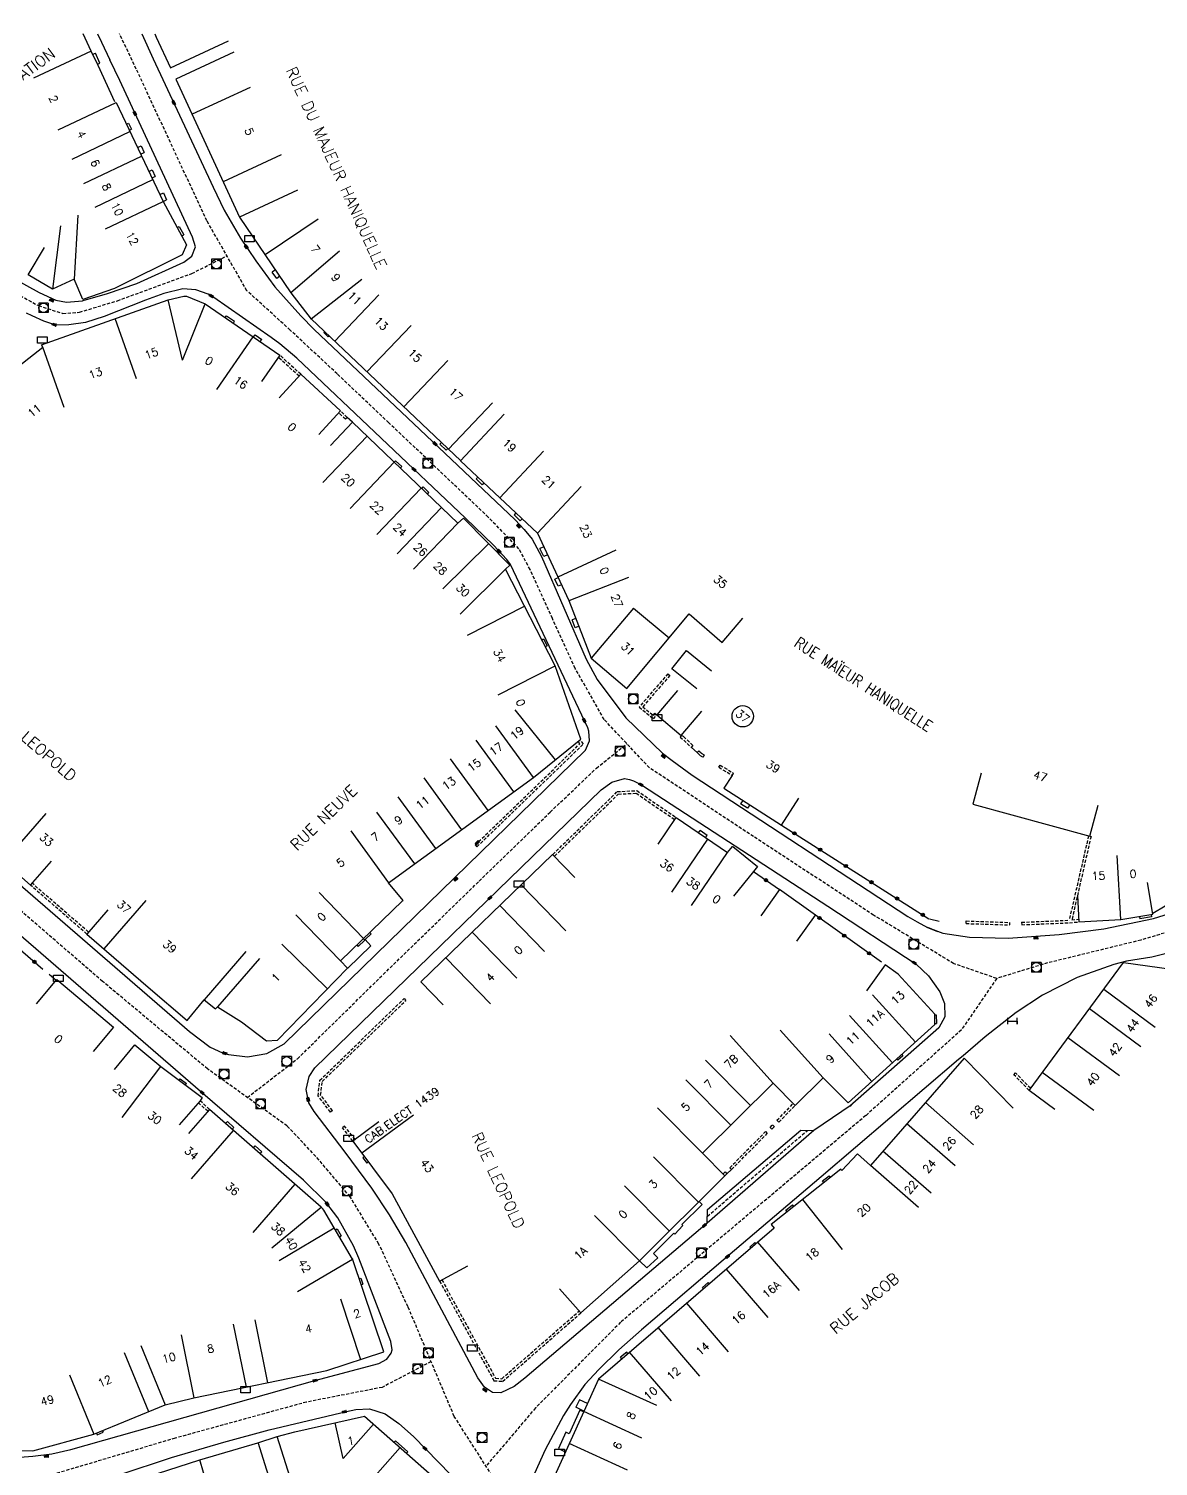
# Model space of a CAD drawing. Header units: millimetres. Extents: x 115000 to 116001, y 121000 to 122001.
# Drawn here: x 115131.3 to 115307.8, y 121776.2 to 122000.8 of the extents above; entities that cross this region are included whole.
import ezdxf
from ezdxf.enums import TextEntityAlignment as Align

# ---------------------------------------------------------------- set-up
doc = ezdxf.new("R2010")
doc.units = ezdxf.units.MM
doc.linetypes.add('DASHED', pattern=[0.75, 0.5, -0.25])
doc.layers.get('0').update_dxf_attribs({"linetype": 'CONTINUOUS'})
for name, color, linetype in [('W0001', 6, 'DASHED'), ('W0008', 7, 'CONTINUOUS'), ('W0100', 7, 'CONTINUOUS'), ('W0105', 7, 'CONTINUOUS'), ('W0112', 1, 'DASHED'), ('W0120', 7, 'CONTINUOUS'), ('W0322', 7, 'CONTINUOUS'), ('W0400', 7, 'CONTINUOUS'), ('W0420', 7, 'CONTINUOUS'), ('W0984', 7, 'CONTINUOUS'), ('W0989', 7, 'CONTINUOUS'), ('W0991', 7, 'CONTINUOUS'), ('W1102', 7, 'CONTINUOUS'), ('W1471', 7, 'CONTINUOUS'), ('W1474', 7, 'CONTINUOUS')]:
    doc.layers.add(name, color=color, linetype=linetype)
doc.styles.get("Standard").update_dxf_attribs({"font": 'romans.shx', "width": 0.85})

# ---------------------------------------------------------------- blocks, each defined once
blk = doc.blocks.new('t322o')
at = {"color": 0, "linetype": 'Continuous'}
for radius in [0.25, 0.15]:
    blk.add_circle((0, 0), radius, dxfattribs=at)
blk = doc.blocks.new('T400')
for p, q in [((-0.15, 0.3), (0.15, 0.3)), ((-0.15, -0.25), (-0.15, 0.3)), ((-0.15, 0.15), (0.15, 0.15)), ((-0.15, 0), (0.15, 0)), ((0.15, 0.3), (0.15, -0.25)), ((-0.15, -0.15), (0.15, -0.15)), ((-0.15, -0.25), (-0.15, -0.3)), ((-0.15, -0.3), (0.15, -0.3)), ((0.15, -0.3), (0.15, -0.25))]:
    blk.add_line(p, q)
blk = doc.blocks.new('T1471')
at = {"color": 0, "linetype": 'Continuous', "flags": 128}
blk.add_lwpolyline([(-0.75, -0.5), (-0.75, 0.5), (0.75, 0.5), (0.75, -0.5), (-0.75, -0.5)], dxfattribs=at)
blk = doc.blocks.new('T420')
for p, q in [((0.75, 0.75), (-0.75, 0.75)), ((-0.75, 0.75), (-0.75, -0.75)), ((0.75, 0.75), (0.75, -0.75)), ((0.75, -0.75), (-0.75, -0.75))]:
    blk.add_line(p, q)
blk.add_ellipse((0, 0), major_axis=(-0.53, 0.53), ratio=1, start_param=3.926991, end_param=10.210176)
blk = doc.blocks.new('T1474')
at = {"color": 0, "linetype": 'Continuous', "flags": 128}
for points in [[(-0.75, -0.5), (-0.75, 0.5)], [(-0.75, 0), (0.75, 0)], [(0.75, 0), (0.75, -0.5), (0.75, 0.5)]]:
    blk.add_lwpolyline(points, dxfattribs=at)

msp = doc.modelspace()

# ---------------------------------------------------------------- linework, layer by layer
at = {"layer": 'W0001'}
msp.add_line((115237.35, 121815.29), (115252.98, 121828.71), dxfattribs=at)
for points in [[(115148.1, 121994.5), (115145.49, 122000)], [(115315.54, 121861.92), (115314.49, 121861.27), (115305.07, 121858.43), (115290.51, 121854.87), (115282.55, 121852.45), (115275.82, 121854.77), (115263.31, 121862.34), (115244.57, 121874.6), (115228.28, 121885.37), (115221.22, 121892.9), (115216.69, 121900.89), (115213.12, 121908.68), (115209.65, 121916.31), (115207.9, 121919.58), (115203.09, 121924.53), (115187.54, 121939.27), (115179.5, 121946.89), (115172.14, 121953.75), (115165.38, 121959.89), (115159.14, 121970.8), (115148.1, 121994.5)], [(115111.83, 121969.69), (115123.38, 121962.76), (115132.82, 121957.56), (115136.64, 121956.33), (115139.23, 121956.54), (115145.15, 121958.33), (115156.78, 121962.58), (115162.26, 121965.35)], [(115362.75, 121622.63), (115353.5, 121632.42), (115323.78, 121654.39), (115310.13, 121664.55), (115297.43, 121676.4), (115274.99, 121699.41), (115252.69, 121722.33), (115220.71, 121755.1), (115207.73, 121768.47), (115197.78, 121784.03), (115190.56, 121801.15), (115186, 121810.95), (115181.51, 121818.35), (115176.16, 121824.65), (115171.67, 121829.4), (115159.24, 121838.3), (115142.83, 121851.98), (115118.41, 121873.09), (115097.94, 121890.79)], [(115165.46, 121833.85), (115173.29, 121839.9), (115186.69, 121853.07), (115201.67, 121867.64), (115212.77, 121878.43), (115220.01, 121885.29), (115224.75, 121889.14)], [(115282.55, 121852.45), (115277.03, 121844.4), (115262.09, 121831.02), (115223.78, 121798.73), (115210.47, 121785.34), (115202.75, 121776.25)], [(115194.17, 121792.59), (115186.52, 121788.56), (115174.68, 121786.26), (115154.15, 121780.62), (115129.15, 121773.19), (115114.27, 121774.85), (115105.81, 121775.27), (115095.16, 121776.58), (115081.74, 121776.56), (115070, 121775.39), (115057.54, 121773.51), (115050.21, 121769.3), (115041.33, 121763.66), (115032.52, 121759.62), (115021.48, 121757.06), (115012.57, 121756.95), (115001.02, 121757.85), (115000, 121757.93)]]:
    msp.add_lwpolyline(points, dxfattribs=at)
at = {"layer": 'W0008', "flags": 128}
msp.add_lwpolyline([(115652.23, 121548.45, -0.000001), (115655.3, 121533.37, -0.000001), (115657, 121525, -0.000046)], format="xyb", dxfattribs=at)
at = {"layer": 'W0008'}
for points in [[(115142.06, 122000), (115142.67, 121998.7), (115143.94, 121995.97)], [(115148.95, 122000), (115150.76, 121996.12)], [(115150.76, 121996.12), (115160.09, 121976.09), (115161.85, 121972.45), (115164.38, 121968.08), (115166.76, 121964.58), (115169.77, 121960.51), (115173.79, 121955.99), (115175.92, 121953.85), (115198.3, 121932.63), (115199.32, 121931.65), (115207.29, 121924.12), (115208.72, 121922.59), (115209.98, 121921.07), (115211.42, 121918.38), (115218.41, 121902.32), (115220.12, 121899.17), (115224.6, 121893.15), (115230.35, 121887.62), (115231.82, 121886.5), (115234.97, 121884.21), (115268.65, 121862.15), (115270.12, 121861.27), (115271.73, 121860.4), (115273.28, 121859.79), (115271.77, 121860.39), (115274.13, 121859.53), (115278.3, 121858.88), (115284.33, 121858.75), (115292.29, 121859.3), (115299.29, 121860.19), (115307.07, 121861.83), (115312.05, 121863.36)], [(115112.8, 121971.26), (115117.45, 121968.36), (115122.04, 121965.61), (115132.93, 121959.59), (115135.53, 121958.4), (115137.2, 121958.09), (115139.7, 121958.32), (115139.81, 121958.38), (115143.61, 121959.46), (115148.18, 121961.04), (115155.52, 121964.33), (115156.79, 121965.29), (115157.36, 121966.77), (115156.86, 121968.23), (115145.51, 121992.72)], [(115100, 121892.96), (115156.44, 121844.14), (115159.64, 121841.71), (115161.59, 121840.85), (115162.51, 121840.56), (115165.5, 121840.22), (115168.52, 121840.74), (115171.21, 121842.21), (115218.31, 121888.12), (115218.93, 121889.56), (115218.82, 121891.1), (115218.66, 121891.58), (115206.58, 121917.1), (115205.98, 121917.91), (115203.93, 121920.16), (115199.53, 121924.35), (115173.17, 121949.33), (115170.53, 121951.57), (115169.18, 121952.6), (115160.21, 121958.85), (115159.32, 121959.35), (115157.4, 121960.02), (115155.39, 121960.2), (115152.41, 121959.44), (115149.55, 121958.39), (115143.06, 121955.84), (115140.16, 121954.93), (115137.57, 121954.54), (115135.55, 121954.51), (115133.63, 121955.14), (115131.83, 121955.95), (115130.95, 121956.4)], [(115127.8, 121777.51), (115131.92, 121777.79), (115134.92, 121778.18), (115137.89, 121778.85), (115176.02, 121789.64), (115185.99, 121792.31), (115187.23, 121792.97), (115187.93, 121793.89), (115188.1, 121794.4), (115187.88, 121795.74), (115182.88, 121808.77), (115182.05, 121810.68), (115179.6, 121815.06), (115177.72, 121817.49), (115174.24, 121820.94), (115158.13, 121834.81), (115094.93, 121889.49)], [(115205.04, 121787.69), (115203.76, 121787.78), (115202.49, 121788.58), (115201.47, 121790.03), (115190.2, 121811.19), (115187.69, 121815.5), (115184.92, 121819.66), (115180.75, 121825.32), (115175.87, 121831.65), (115175.07, 121833.02), (115174.67, 121835.09), (115175.09, 121837.15), (115176, 121838.49), (115220.77, 121881.92), (115222.43, 121883.09), (115224.4, 121883.66), (115225.16, 121883.54), (115225.81, 121883.31), (115227.19, 121882.61), (115256.16, 121863.73), (115269.98, 121854.67), (115271.9, 121852.87), (115273.69, 121850.37), (115274.39, 121848.52), (115274.47, 121846.47), (115273.52, 121844.73), (115259.6, 121832.47), (115259.82, 121832.63), (115253.99, 121828.68), (115253.92, 121828.68), (115253.99, 121828.68), (115237.33, 121814.23), (115208.83, 121790.01), (115207.14, 121788.68), (115205.04, 121787.69)], [(115310.71, 121856.75), (115306.81, 121855.77), (115302.86, 121855.13), (115300.86, 121854.64), (115295.15, 121852.6), (115289.73, 121849.84), (115285.57, 121847.15), (115280.76, 121843.33), (115277.29, 121840.38), (115276.58, 121839.8), (115255.1, 121821.46), (115241.57, 121809.93), (115227.04, 121797.56), (115223.5, 121794.4), (115220.36, 121791.35), (115218.19, 121789.03), (115215.93, 121785.86), (115214.87, 121784.17), (115212, 121778.82), (115210.31, 121775.13)], [(115237.33, 121814.23), (115237.37, 121816.36), (115251.97, 121828.74), (115253.99, 121828.68)], [(115145.4, 121774.91), (115153.58, 121777.61), (115161.78, 121780.01), (115168.88, 121781.91), (115180.93, 121784.8), (115182.41, 121785.11), (115184.55, 121785.22), (115186.97, 121784.42), (115189.11, 121782.92), (115191.4, 121780.86), (115206.9, 121765.02)]]:
    msp.add_lwpolyline(points, dxfattribs=at)
at = {"layer": 'W0008', "flags": 128}
msp.add_lwpolyline([(115145.51, 121992.72), (115143.94, 121995.97)], dxfattribs=at)
at = {"layer": 'W0100'}
for points in [[(115142.13, 121995.09), (115141.07, 121997.34), (115139.81, 122000)], [(115151.01, 122000), (115151.2, 121999.52)], [(115154.27, 121992.96), (115164.24, 121971.37), (115172.24, 121959.58), (115175.45, 121955.47), (115175.45, 121955.49), (115198.79, 121933.31), (115198.76, 121933.29), (115204.91, 121927.53), (115210.77, 121922.02), (115215.68, 121911.47), (115219.2, 121902.46), (115224.77, 121897.72), (115234.49, 121909.39), (115239.63, 121904.94), (115242.9, 121908.72)], [(115144.93, 121989.3), (115144.93, 121989.3), (115152.3, 121973.83), (115155.94, 121967.05), (115155.28, 121965.51), (115144.67, 121960.23), (115139.76, 121958.54), (115138.38, 121961.69), (115135.01, 121960.13), (115131.22, 121962.35), (115133.74, 121966.66)], [(115126.54, 121939.29), (115123.46, 121943.23), (115133.49, 121951.09), (115133.3, 121951.44), (115153.08, 121958.47), (115155.51, 121959.05), (115155.75, 121959.06), (115155.93, 121959.03), (115158.88, 121957.84), (115170.51, 121949.84), (115167.67, 121945.72)], [(115170.41, 121943.15), (115173.8, 121946.83), (115179.99, 121941.13), (115176.6, 121937.45)], [(115143.63, 121863.17), (115140.36, 121859.39), (115149.97, 121851.06), (115156.05, 121845.9), (115156.04, 121845.9), (115158.69, 121849.09), (115160.5, 121847.7), (115160.78, 121848.03), (115164.54, 121845.69), (115168.46, 121842.68), (115170.17, 121842.82), (115181.13, 121854.04), (115179.99, 121855.19), (115189.77, 121864.62), (115189.8, 121864.62), (115187.52, 121867.4), (115210.15, 121883.86), (115217.57, 121889.85), (115213.56, 121901.28), (115205.82, 121916.4), (115206.47, 121917), (115199.23, 121924.33), (115198.33, 121923.59), (115181.89, 121939.33), (115178.44, 121935.71)], [(115235.68, 121897.67), (115231.8, 121900.82), (115234.1, 121903.67), (115237.99, 121900.53)], [(115232.69, 121897.43), (115229.46, 121893.61), (115233.25, 121890.39), (115236.49, 121894.21)], [(115100.78, 121893.64), (115112.56, 121883.32), (115124.25, 121873.41), (115131.57, 121867.01), (115134.86, 121870.77)], [(115241.23, 121884.15), (115239.92, 121882.17), (115248.94, 121876.38), (115251.64, 121880.59)], [(115280.12, 121884.5), (115278.81, 121879.67), (115297.1, 121874.67), (115298.42, 121879.5)], [(115229.66, 121873.45), (115232.49, 121877.58), (115240.48, 121872.11), (115241.28, 121873.07), (115241.31, 121873.05), (115245.15, 121869.92), (115244.57, 121869.17), (115241.41, 121865.29)], [(115196.07, 121848.31), (115192.59, 121851.9), (115213.16, 121871.82), (115216.64, 121868.23)], [(115251.33, 121858.25), (115254.23, 121862.32), (115248.61, 121866.32), (115245.71, 121862.25)], [(115295.18, 121865.42), (115295.41, 121861.29), (115301.93, 121861.66), (115306.93, 121862.48), (115306.11, 121867.42)], [(115291.64, 121831.99), (115287.62, 121834.96), (115302.39, 121854.93), (115309.88, 121853.9), (115310.7, 121848.97)], [(115214.24, 121803.93), (115217.55, 121800.18), (115226.75, 121808.32), (115240.08, 121821.61), (115236.58, 121825.13), (115247.62, 121836.1), (115251.07, 121832.6), (115255.43, 121836.93), (115259.34, 121833.01), (115259.36, 121833.01), (115272.91, 121845.26), (115272.89, 121846.89), (115267.15, 121853.1), (115265.11, 121854.57), (115262.19, 121850.51)], [(115132.48, 121848.47), (115135.69, 121852.3), (115144.56, 121844.86), (115141.35, 121841.03)], [(115144.68, 121838.24), (115147.88, 121842.08), (115151.93, 121838.71), (115158.39, 121833.83), (115158.07, 121833.33), (115154.78, 121829.56)], [(115285.13, 121832.2), (115277.48, 121839.97), (115262.82, 121823.23), (115260.78, 121825.07), (115258.34, 121822.46), (115258.17, 121822.65), (115247.32, 121814), (115247.32, 121814.02), (115247.76, 121813.44), (115220.32, 121789.86), (115211.4, 121770.21), (115220.49, 121761.13), (115225.44, 121756.3), (115231.09, 121751.23), (115233.85, 121748.61), (115234.18, 121748.92), (115243.47, 121739.68), (115243.8, 121739.98), (115248.99, 121734.81), (115252.52, 121738.36)], [(115086.29, 121785.84), (115087.36, 121780.96), (115097.84, 121783.25), (115098.36, 121781.01), (115099.38, 121779.95), (115106.02, 121779.35), (115131.93, 121778.64), (115141.47, 121781.27), (115152.6, 121785.83), (115157.08, 121786.95), (115177.88, 121791.18), (115186.8, 121794.11), (115181.89, 121808.63), (115181.9, 121808.6), (115177.4, 121816.24), (115177.26, 121816.45), (115177.16, 121816.57), (115177.01, 121816.72), (115159.53, 121831.99), (115156.24, 121828.22)], [(115185.98, 121830.02), (115181.96, 121827.04), (115188.07, 121818.8), (115195.5, 121805.17), (115199.89, 121807.56)], [(115143.2, 121772.43), (115158.01, 121777.22), (115167.11, 121779.92), (115170.12, 121780.88), (115172.86, 121781.63), (115183.78, 121784.07), (115196.12, 121773.18)]]:
    msp.add_lwpolyline(points, dxfattribs=at)
at = {"layer": 'W0100', "flags": 128}
for points in [[(115151.2, 121999.52), (115153.46, 121994.69)], [(115144.76, 121989.41), (115142.13, 121995.09)]]:
    msp.add_lwpolyline(points, dxfattribs=at)
at = {"layer": 'W0105'}
for p, q in [((115141.3, 121996.85), (115141.74, 121997.02)), ((115142.38, 121995.45), (115141.74, 121997.02)), ((115142.03, 121995.3), (115142.38, 121995.45))]:
    msp.add_line(p, q, dxfattribs=at)
at = {"layer": 'W0112'}
for p, q in [((115173.53, 121946.53), (115170.28, 121949.51)), ((115180.77, 121939.81), (115179.72, 121940.84)), ((115181.05, 121940.1), (115180.77, 121939.81)), ((115231.18, 121900.06), (115231.49, 121899.8)), ((115229.15, 121893.87), (115229.46, 121893.61)), ((115233.62, 121890.22), (115233.25, 121890.39)), ((115234.86, 121888.53), (115235.13, 121888.82)), ((115235.74, 121887.75), (115236.02, 121888.03)), ((115236.66, 121887.02), (115236.87, 121887.36)), ((115239.14, 121885.44), (115239.35, 121885.78)), ((115241.23, 121884.15), (115241.44, 121884.49)), ((115201.06, 121873.31), (115201.34, 121873.02)), ((115296.9, 121874.72), (115293.87, 121861.54)), ((115297.29, 121874.63), (115294.29, 121861.58)), ((115296.9, 121874.72), (115297.29, 121874.63)), ((115277.77, 121861.03), (115277.79, 121861.43)), ((115286.45, 121861.23), (115293.87, 121861.54)), ((115294.29, 121861.58), (115295.37, 121861.69)), ((115284.56, 121861.2), (115284.55, 121860.8)), ((115286.45, 121861.23), (115286.47, 121860.83)), ((115189.95, 121849.3), (115190.22, 121849.01)), ((115285.22, 121837.41), (115285.51, 121837.69)), ((115178.77, 121831.81), (115178.46, 121831.57)), ((115248.22, 121830.28), (115248.51, 121830)), ((115180.64, 121829.35), (115180.33, 121829.1)), ((115246.42, 121828.51), (115246.7, 121828.23)), ((115247.13, 121829.16), (115247.42, 121828.88)), ((115247.53, 121829.56), (115247.81, 121829.28)), ((115182.28, 121827.29), (115181.96, 121827.04)), ((115240.1, 121822.21), (115240.39, 121821.92)), ((115240.84, 121822.88), (115241.12, 121822.6)), ((115195.85, 121805.36), (115204.24, 121789.99)), ((115195.5, 121805.17), (115203.99, 121789.6))]:
    msp.add_line(p, q, dxfattribs=at)
for points in [[(115173.8, 121946.83), (115170.51, 121949.84)], [(115181.05, 121940.1), (115179.99, 121941.13)], [(115231.18, 121900.06), (115226.69, 121894.85), (115228.93, 121892.98), (115229.46, 121893.61)], [(115231.49, 121899.8), (115227.26, 121894.9), (115228.88, 121893.54), (115229.15, 121893.87)], [(115201.06, 121873.31), (115217.43, 121889.11), (115217.13, 121889.5)], [(115201.34, 121873.02), (115217.97, 121889.08), (115217.45, 121889.75)], [(115233.25, 121890.39), (115233.1, 121890.16), (115234.86, 121888.53)], [(115233.62, 121890.22), (115235.13, 121888.82)], [(115235.74, 121887.75), (115236.13, 121887.34), (115236.66, 121887.02)], [(115236.02, 121888.03), (115236.39, 121887.65), (115236.87, 121887.36)], [(115239.14, 121885.44), (115241.23, 121884.15)], [(115239.35, 121885.78), (115241.44, 121884.49)], [(115213.19, 121871.83), (115223.25, 121881.63), (115226.31, 121881.8), (115232.49, 121877.58)], [(115213.47, 121871.54), (115223.42, 121881.24), (115226.2, 121881.39), (115232.26, 121877.25)], [(115140.36, 121859.39), (115131.57, 121867.01)], [(115140.62, 121859.69), (115131.83, 121867.31)], [(115277.79, 121861.43), (115284.56, 121861.2)], [(115277.77, 121861.03), (115284.55, 121860.8)], [(115286.47, 121860.83), (115293.91, 121861.14), (115295.41, 121861.29)], [(115178.46, 121831.57), (115176.5, 121834.09), (115176.78, 121836.53), (115189.95, 121849.3)], [(115178.77, 121831.81), (115176.91, 121834.21), (115177.16, 121836.34), (115190.22, 121849.01)], [(115287.62, 121834.96), (115285.22, 121837.41)], [(115287.83, 121835.28), (115285.51, 121837.69)], [(115159.26, 121831.69), (115157.8, 121833.03)], [(115159.53, 121831.99), (115158.07, 121833.33)], [(115248.22, 121830.28), (115250.77, 121832.89)], [(115248.51, 121830), (115251.06, 121832.61)], [(115181.96, 121827.04), (115180.33, 121829.1)], [(115182.28, 121827.29), (115180.64, 121829.35)], [(115240.84, 121822.88), (115246.42, 121828.51)], [(115241.12, 121822.6), (115246.7, 121828.23)], [(115247.13, 121829.16), (115247.53, 121829.56)], [(115247.42, 121828.88), (115247.81, 121829.28)], [(115239.79, 121821.9), (115240.1, 121822.21)], [(115240.08, 121821.61), (115240.39, 121821.92)], [(115203.99, 121789.6), (115205.35, 121789.5), (115217.55, 121800.18)], [(115204.24, 121789.99), (115205.21, 121789.91), (115217.29, 121800.49)]]:
    msp.add_lwpolyline(points, dxfattribs=at)
at = {"layer": 'W0120'}
for p, q in [((115146.54, 121985.92), (115146.86, 121986.07)), ((115146.98, 121984.98), (115147.34, 121985.15)), ((115148.29, 121982.25), (115148.84, 121982.51)), ((115148.78, 121981.22), (115149.33, 121981.49)), ((115150.07, 121978.52), (115150.59, 121978.77)), ((115150.55, 121977.5), (115151.04, 121977.73)), ((115151.79, 121974.91), (115152.34, 121975.17)), ((115152.29, 121973.84), (115152.82, 121974.09)), ((115154.49, 121969.76), (115154.81, 121969.93)), ((115155.19, 121968.45), (115155.51, 121968.62)), ((115169.84, 121963.13), (115169.35, 121962.8)), ((115170.51, 121962.14), (115170.04, 121961.82)), ((115162, 121955.69), (115162.21, 121955.98)), ((115163.27, 121954.82), (115163.47, 121955.12)), ((115177.53, 121953.51), (115177.39, 121953.36)), ((115166.41, 121952.66), (115166.65, 121953.01)), ((115167.45, 121951.94), (115167.7, 121952.29)), ((115178.21, 121952.86), (115178.07, 121952.71)), ((115195.77, 121936.18), (115195.53, 121935.93)), ((115188.38, 121933.12), (115188.58, 121933.32)), ((115196.77, 121935.23), (115196.54, 121934.98)), ((115189.36, 121932.18), (115189.59, 121932.41)), ((115192.7, 121928.99), (115192.93, 121929.23)), ((115201.45, 121930.77), (115201.19, 121930.5)), ((115202.41, 121929.87), (115202.14, 121929.57)), ((115193.62, 121928.1), (115193.84, 121928.34)), ((115207.42, 121925.17), (115207.15, 121924.88)), ((115208.39, 121924.26), (115208.09, 121923.94)), ((115211.77, 121919.87), (115211.18, 121919.6)), ((115212.35, 121918.62), (115211.8, 121918.36)), ((115214.01, 121915.05), (115213.52, 121914.83)), ((115214.53, 121913.95), (115214.03, 121913.72)), ((115216.77, 121908.68), (115216.22, 121908.47)), ((115217.25, 121907.46), (115216.68, 121907.24)), ((115211.47, 121905.36), (115211.74, 121905.5)), ((115212.02, 121904.29), (115212.28, 121904.43)), ((115242.88, 121880.27), (115242.53, 121879.72)), ((115243.96, 121879.58), (115243.61, 121879.04)), ((115235.98, 121875.19), (115236.23, 121875.55)), ((115237.06, 121874.45), (115237.29, 121874.78)), ((115304.85, 121862.14), (115304.91, 121861.78)), ((115306.71, 121862.45), (115306.76, 121862.09)), ((115184.58, 121859.62), (115184.78, 121859.41)), ((115182.57, 121857.68), (115182.79, 121857.45)), ((115183.58, 121858.65), (115183.8, 121858.42)), ((115272.89, 121846.76), (115273.1, 121846.76)), ((115272.91, 121845.4), (115273.13, 121845.4)), ((115266.93, 121839.85), (115267.1, 121839.66)), ((115267.71, 121840.56), (115267.9, 121840.35)), ((115154.8, 121836.54), (115154.97, 121836.77)), ((115155.78, 121835.81), (115155.95, 121836.03)), ((115162.06, 121829.77), (115162.34, 121830.09)), ((115163.09, 121828.88), (115163.34, 121829.17)), ((115166.39, 121826), (115166.65, 121826.3)), ((115167.45, 121825.07), (115167.71, 121825.37)), ((115183.74, 121824.64), (115183.48, 121824.44)), ((115184.37, 121823.79), (115184.1, 121823.59)), ((115256.56, 121821.36), (115256.35, 121821.62)), ((115255.55, 121820.56), (115255.34, 121820.83)), ((115236.05, 121817.6), (115236.52, 121817.13)), ((115250.84, 121816.81), (115250.62, 121817.08)), ((115249.8, 121815.98), (115249.59, 121816.25)), ((115179.21, 121813.18), (115179.47, 121813.34)), ((115179.86, 121812.08), (115180.13, 121812.24)), ((115244.11, 121810.3), (115243.95, 121810.48)), ((115244.91, 121810.99), (115244.76, 121811.18)), ((115226.76, 121808.33), (115227.86, 121807.23)), ((115182.93, 121805.53), (115183.2, 121805.62)), ((115183.25, 121804.61), (115183.52, 121804.7)), ((115236.73, 121803.96), (115236.56, 121804.15)), ((115237.65, 121804.75), (115237.49, 121804.92)), ((115224.93, 121793.82), (115224.73, 121794.05)), ((115223.99, 121793.02), (115223.79, 121793.26)), ((115218.05, 121784.86), (115216.76, 121785.45)), ((115218.59, 121786.06), (115217.36, 121786.62)), ((115218, 121784.74), (115217.39, 121785.02)), ((115141.87, 121781.43), (115141.99, 121781.13)), ((115142.79, 121781.81), (115142.9, 121781.56)), ((115188.4, 121779.99), (115188.6, 121780.22)), ((115190.34, 121778.28), (115190.53, 121778.5))]:
    msp.add_line(p, q, dxfattribs=at)
for points in [[(115146.86, 121986.07), (115147.34, 121985.15)], [(115148.84, 121982.51), (115149.33, 121981.49)], [(115150.59, 121978.77), (115151.04, 121977.73)], [(115152.34, 121975.17), (115152.82, 121974.09)], [(115154.81, 121969.93), (115155.51, 121968.62)], [(115170.04, 121961.82), (115169.35, 121962.8)], [(115162.21, 121955.98), (115163.47, 121955.12)], [(115166.65, 121953.01), (115167.7, 121952.29)], [(115177.39, 121953.36), (115178.07, 121952.71)], [(115181.89, 121939.33), (115181.05, 121940.1)], [(115195.53, 121935.93), (115196.54, 121934.98)], [(115188.58, 121933.32), (115189.59, 121932.41)], [(115192.93, 121929.23), (115193.84, 121928.34)], [(115202.14, 121929.57), (115201.19, 121930.5)], [(115208.09, 121923.94), (115207.15, 121924.88)], [(115211.8, 121918.36), (115211.18, 121919.6)], [(115214.03, 121913.72), (115213.52, 121914.83)], [(115216.68, 121907.24), (115216.22, 121908.47)], [(115211.74, 121905.5), (115212.28, 121904.43)], [(115234.86, 121888.53), (115235.74, 121887.75)], [(115243.61, 121879.04), (115242.53, 121879.72)], [(115237.29, 121874.78), (115236.23, 121875.55)], [(115306.76, 121862.09), (115304.91, 121861.78)], [(115184.78, 121859.41), (115183.87, 121858.51), (115184.77, 121857.53), (115181.14, 121854.05)], [(115183.8, 121858.42), (115182.79, 121857.45)], [(115273.1, 121846.76), (115273.13, 121845.4)], [(115267.9, 121840.35), (115267.1, 121839.66)], [(115154.97, 121836.77), (115155.95, 121836.03)], [(115162.34, 121830.09), (115163.34, 121829.17)], [(115166.65, 121826.3), (115167.71, 121825.37)], [(115183.48, 121824.44), (115184.1, 121823.59)], [(115240.39, 121821.93), (115241.12, 121822.6)], [(115255.34, 121820.83), (115256.35, 121821.62)], [(115236.52, 121817.13), (115233.36, 121813.98), (115233.53, 121813.85), (115232.23, 121812.51), (115232.09, 121812.66), (115228.91, 121809.5), (115229.58, 121808.78), (115227.86, 121807.23)], [(115249.59, 121816.25), (115250.62, 121817.08)], [(115179.47, 121813.34), (115180.13, 121812.24)], [(115244.76, 121811.18), (115243.95, 121810.48)], [(115183.2, 121805.62), (115183.52, 121804.7)], [(115237.49, 121804.92), (115236.56, 121804.15)], [(115224.73, 121794.05), (115223.79, 121793.26)], [(115217.39, 121785.02), (115215.74, 121781.31), (115215.23, 121781.57), (115214.07, 121779.01), (115215.03, 121778.55)], [(115217.36, 121786.62), (115216.76, 121785.45)], [(115141.99, 121781.13), (115142.9, 121781.56)], [(115188.6, 121780.22), (115190.53, 121778.5)]]:
    msp.add_lwpolyline(points, dxfattribs=at)
at = {"layer": 'W0322'}
for p, q in [((115248.94, 121876.38), (115271.97, 121861.78)), ((115322.65, 121871.96), (115306.93, 121862.57)), ((115244.57, 121869.17), (115248.61, 121866.32)), ((115264.53, 121855), (115254.23, 121862.32)), ((115272.04, 121861.75), (115273.54, 121861.42)), ((115126.77, 121859.68), (115133.52, 121853.88)), ((115134.49, 121853.09), (115135.57, 121852.18))]:
    msp.add_line(p, q, dxfattribs=at)
at = {"layer": 'W1102'}
for p, q in [((115153.46, 121994.69), (115162.52, 121998.92)), ((115141.07, 121997.34), (115132.02, 121993.09)), ((115163.35, 121997.15), (115154.27, 121992.96)), ((115165.9, 121991.63), (115156.82, 121987.45)), ((115135.87, 121985.05), (115144.93, 121989.3)), ((115138.06, 121980.46), (115147.09, 121984.76)), ((115139.9, 121976.62), (115148.92, 121980.92)), ((115170.76, 121981.11), (115161.68, 121976.92)), ((115141.65, 121972.95), (115150.67, 121977.25)), ((115143.27, 121969.54), (115152.29, 121973.84)), ((115173.3, 121975.58), (115164.23, 121971.39)), ((115138.99, 121971.67), (115138.38, 121961.69)), ((115136.25, 121970.05), (115135.01, 121960.13)), ((115176.51, 121971.09), (115168.24, 121965.48)), ((115179.83, 121966.09), (115172.25, 121959.57)), ((115183.33, 121961.62), (115175.45, 121955.47)), ((115155.33, 121949.02), (115153.08, 121958.47)), ((115185.99, 121959.26), (115179.1, 121952.02)), ((115155.33, 121949.02), (115158.88, 121957.84)), ((115148.15, 121946.1), (115144.8, 121955.53)), ((115191.03, 121954.48), (115184.14, 121947.23)), ((115160.7, 121944.46), (115166.38, 121952.69)), ((115136.84, 121941.67), (115133.49, 121951.09)), ((115196.79, 121949), (115189.9, 121941.76)), ((115203.77, 121942.37), (115196.88, 121935.12)), ((115205.6, 121940.59), (115198.76, 121933.29)), ((115177.25, 121929.93), (115184.17, 121937.15)), ((115211.74, 121934.83), (115204.9, 121927.53)), ((115181.5, 121925.86), (115188.41, 121933.09)), ((115185.71, 121921.82), (115192.63, 121929.05)), ((115217.62, 121929.3), (115210.77, 121922.02)), ((115188.87, 121918.8), (115195.79, 121926.02)), ((115191.41, 121916.37), (115198.33, 121923.59)), ((115196.02, 121913.34), (115203.14, 121920.37)), ((115223.04, 121919.36), (115213.97, 121915.14)), ((115198.71, 121909.37), (115205.82, 121916.4)), ((115225, 121915.1), (115215.69, 121911.46)), ((115199.87, 121906.07), (115208.77, 121910.63)), ((115225.81, 121910.28), (115219.19, 121902.49)), ((115225.81, 121910.28), (115231.37, 121905.65)), ((115204.65, 121896.73), (115213.55, 121901.29)), ((115207.27, 121894.39), (115213.55, 121886.61)), ((115204.22, 121891.92), (115210.1, 121883.83)), ((115201.16, 121889.69), (115207.04, 121881.6)), ((115197.14, 121886.76), (115203.02, 121878.68)), ((115193.04, 121883.78), (115198.92, 121875.69)), ((115188.96, 121880.81), (115194.85, 121872.73)), ((115133.98, 121878.19), (115127.4, 121870.66)), ((115185.66, 121878.41), (115191.55, 121870.33)), ((115181.64, 121875.49), (115187.52, 121867.4)), ((115231.79, 121865.95), (115237.43, 121874.2)), ((115234.84, 121863.86), (115240.48, 121872.11)), ((115301.35, 121871.65), (115301.92, 121861.66)), ((115176.68, 121865.89), (115183.61, 121858.68)), ((115215.2, 121859.87), (115208.24, 121867.06)), ((115149.57, 121864.63), (115143.02, 121857.08)), ((115211.87, 121856.65), (115204.92, 121863.84)), ((115173.05, 121862.4), (115179.99, 121855.19)), ((115207.56, 121852.47), (115200.6, 121859.66)), ((115170.84, 121857.81), (115177.99, 121850.82)), ((115165.24, 121856.64), (115158.69, 121849.09)), ((115167.33, 121855.58), (115160.78, 121848.03)), ((115203.43, 121848.47), (115196.47, 121855.66)), ((115307.32, 121844.79), (115299.28, 121850.73)), ((115263.15, 121849.91), (115269.86, 121842.49)), ((115259.56, 121846.67), (115266.27, 121839.25)), ((115305.07, 121841.74), (115297.03, 121847.69)), ((115240.91, 121843.52), (115247.62, 121836.1)), ((115248.73, 121844.35), (115255.43, 121836.93)), ((115256.35, 121843.77), (115263.05, 121836.35)), ((115301.72, 121837.21), (115293.68, 121843.16)), ((115237.04, 121839.68), (115244.09, 121832.59)), ((115145.91, 121830.73), (115151.94, 121838.71)), ((115297.72, 121831.81), (115289.68, 121837.76)), ((115233.97, 121836.63), (115241.02, 121829.54)), ((115229.53, 121832.22), (115236.58, 121825.13)), ((115278.94, 121826.46), (115271.42, 121833.05)), ((115191.4, 121831.1), (115183.37, 121825.15)), ((115156.74, 121821.15), (115163.31, 121828.68)), ((115276.05, 121823.16), (115268.53, 121829.75)), ((115272.3, 121818.88), (115264.78, 121825.47)), ((115228.9, 121824.59), (115235.96, 121817.51)), ((115270.35, 121816.65), (115262.82, 121823.23)), ((115166.35, 121812.75), (115172.93, 121820.29)), ((115224.37, 121820.07), (115231.43, 121812.99)), ((115169.3, 121810.35), (115177.01, 121816.72)), ((115258.47, 121810.1), (115252.24, 121817.92)), ((115219.69, 121815.4), (115226.75, 121808.32)), ((115170.43, 121808.39), (115179.04, 121813.46)), ((115251.74, 121803.68), (115245.23, 121811.26)), ((115173.29, 121803.53), (115181.9, 121808.6)), ((115246.85, 121799.47), (115240.33, 121807.05)), ((115179.99, 121802.4), (115183.12, 121792.9)), ((115240.62, 121794.12), (115234.11, 121801.71)), ((115166.6, 121799.09), (115168.59, 121789.29)), ((115155.09, 121796.75), (115157.09, 121786.95)), ((115163.26, 121798.41), (115165.26, 121788.61)), ((115236.18, 121790.31), (115229.66, 121797.89)), ((115146.22, 121794.02), (115150.01, 121784.77)), ((115148.81, 121795.08), (115152.6, 121785.83)), ((115231.71, 121786.47), (115225.19, 121794.05)), ((115137.68, 121790.52), (115141.47, 121781.27)), ((115229.42, 121785.72), (115220.32, 121789.85)), ((115180.44, 121777.44), (115179.19, 121783.04)), ((115180.44, 121777.44), (115185.19, 121782.82)), ((115227.12, 121780.65), (115218.01, 121784.78)), ((115173.13, 121771.34), (115170.1, 121780.87)), ((115170.16, 121770.4), (115167.13, 121779.93)), ((115182.7, 121771.68), (115189.32, 121779.18)), ((115224.85, 121775.64), (115215.74, 121779.77)), ((115160.86, 121767.64), (115158.02, 121777.22))]:
    msp.add_line(p, q, dxfattribs=at)
msp.add_circle((115242.86, 121893.41), 1.67, dxfattribs=at)

# ---------------------------------------------------------------- block references
at = {"layer": 'W0322'}
for p, rotation in [((115250.95, 121875.11), 327.6276645998176), ((115254.96, 121872.57), 327.6276645998176), ((115258.97, 121870.02), 327.6276645998176), ((115246.51, 121867.8), 324.8136665781715), ((115262.98, 121867.48), 327.6276645998176), ((115266.99, 121864.94), 327.6276645998176), ((115254.85, 121861.88), 144.5951307213657), ((115271.01, 121862.4), 327.6276645998176), ((115258.73, 121859.12), 144.5951307213657), ((115132.18, 121855.04), 319.3450234955408), ((115262.6, 121856.37), 144.5951307213657)]:
    msp.add_blockref('t322o', p, dxfattribs=dict(at, rotation=rotation))
at = {"layer": 'W0400'}
for p, rotation in [((115153.96, 121989.26), 204.7272314806796), ((115147.88, 121987.58), 25.40184977627949), ((115165.29, 121966.74), 214.2763659409533), ((115134.86, 121958.37), 65.7049809439949), ((115159.83, 121959.06), 60.9221247815498), ((115135.3, 121954.59), 71.8908090314599), ((115194.77, 121935.98), 227.0071821339915), ((115191.5, 121931.96), 46.32092089939412), ((115207.83, 121923.11), 43.32446724609066), ((115204.8, 121919.21), 42.00688523338113), ((115218.1, 121892.76), 25.207073705065), ((115230.47, 121887.14), 53.18543758386409), ((115226.94, 121882.74), 63.22303840360697), ((115201.4, 121873.65), 133.9823187943073), ((115198.04, 121867.95), 134.0906255392205), ((115203.35, 121865.02), 133.9659047125396), ((115288.71, 121858.76), 94.11500482392502), ((115269.66, 121854.88), 57.07835231344345), ((115161.91, 121840.75), 252.5285294191626), ((115158.4, 121834.59), 49.49715584114611), ((115174.96, 121833.53), 191.8089594110756), ((115177.94, 121817.21), 37.33168916482629), ((115236.88, 121813.86), 310.1533996830398), ((115240.49, 121809.01), 129.9949246925188), ((115176.03, 121789.64), 285.5271244346182), ((115202.61, 121788.14), 58.41787716809093), ((115180.64, 121784.74), 103.2595094742854), ((115193.21, 121779.01), 44.58305968672172), ((115134.08, 121777.77), 97.79281545024791)]:
    msp.add_blockref('T400', p, dxfattribs=dict(at, rotation=rotation))
at = {"layer": 'W0420'}
for p in [(115160.62, 121964.05), (115133.6, 121957.22), (115193.62, 121932.92), (115206.4, 121920.6), (115225.74, 121896.11), (115223.69, 121887.93), (115269.57, 121857.77), (115288.75, 121854.18), (115171.59, 121839.48), (115161.82, 121837.49), (115167.51, 121832.84), (115181.05, 121819.22), (115236.4, 121809.55), (115193.74, 121793.91), (115192.06, 121791.44), (115202.11, 121780.72)]:
    msp.add_blockref('T420', p, dxfattribs=at)
at = {"layer": 'W1471'}
for p in [(115165.79, 121968.04), (115133.4, 121952.17), (115229.46, 121893.2), (115207.9, 121867.22), (115135.91, 121852.48), (115181.29, 121827.45), (115200.63, 121794.73), (115165.16, 121788.19), (115214.24, 121778.39)]:
    msp.add_blockref('T1471', p, dxfattribs=at)
at = {"layer": 'W1474'}
msp.add_blockref('T1474', (115285.02, 121845.78), dxfattribs=at)

# ---------------------------------------------------------------- texts
at = {"layer": 'W0984'}
msp.add_text('CAB.ELECT 1439', height=1.25, rotation=35.0781, dxfattribs=at).set_placement((115189.62, 121831.09), align=Align.MIDDLE)
at = {"layer": 'W0989'}
for s, rotation, p in [('RUE DE LA LIBERATION', 36.2776, (115124.31, 121989.33)), ('RUE DU MAJEUR HANIQUELLE', 294.5044, (115179.29, 121979.05)), ('RUE LEOPOLD', 319.1477, (115132.23, 121889.07)), ('RUE NEUVE', 44.1941, (115177.39, 121877.58)), ('RUE LEOPOLD', 294.9552, (115204.66, 121820.91)), ('RUE JACOB', 40.1271, (115261.9, 121801.69))]:
    msp.add_text(s, height=1.75, rotation=rotation, dxfattribs=at).set_placement(p, align=Align.MIDDLE)
at = {"layer": 'W0989', "width": 0.85}
msp.add_text('RUE MAÏEUR HANIQUELLE', height=1.75, rotation=327.2399, dxfattribs=at).set_placement((115261.8, 121898.49), align=Align.MIDDLE)
at = {"layer": 'W0991'}
for s, rotation, p in [('2', 295.092, (115135.18, 121989.83)), ('5', 294.7737, (115165.76, 121984.77)), ('4', 295.4865, (115139.55, 121984.31)), ('6', 295.4877, (115141.69, 121979.82)), ('8', 295.4872, (115143.47, 121976.09)), ('10', 295.4926, (115145.11, 121972.64)), ('12', 298.2217, (115147.46, 121968.05)), ('7', 304.1768, (115176.08, 121966.39)), ('9', 307.9619, (115179.29, 121961.93)), ('11', 316.4655, (115182.21, 121958.72)), ('13', 316.4647, (115186.38, 121954.76)), ('15', 19.56, (115150.47, 121950.11)), ('0', 325.452, (115159.48, 121948.93)), ('15', 316.465, (115191.64, 121949.76)), ('13', 19.5611, (115141.73, 121947.01)), ('16', 325.454, (115164.41, 121945.54)), ('17', 316.4636, (115198.03, 121943.69)), ('11', 38.0843, (115132.17, 121941.16)), ('0', 317.3942, (115172.44, 121938.57)), ('19', 316.8396, (115206.4, 121935.72)), ('20', 316.2445, (115181.21, 121930.29)), ('21', 316.7684, (115212.55, 121929.95)), ('22', 316.2448, (115185.71, 121925.98)), ('24', 316.2449, (115189.31, 121922.54)), ('23', 294.9891, (115218.35, 121922.32)), ('26', 316.2437, (115192.53, 121919.45)), ('28', 316.2439, (115195.61, 121916.5)), ('0', 294.9902, (115221.24, 121916.12)), ('35', 319.1333, (115239.38, 121914.42)), ('30', 316.238, (115199.15, 121913.1)), ('27', 291.2998, (115223.22, 121911.42)), ('31', 316.7252, (115224.93, 121903.95)), ('34', 297.0983, (115204.87, 121902.9)), ('0', 289.3522, (115208.16, 121895.54)), ('37', 321.476, (115242.86, 121893.41)), ('19', 38.8845, (115207.59, 121890.79)), ('17', 36.0441, (115204.33, 121888.29)), ('15', 36.0438, (115200.9, 121885.79)), ('39', 327.3164, (115247.63, 121885.54)), ('13', 36.0445, (115196.96, 121882.92)), ('47', 344.7136, (115289.37, 121884.04)), ('11', 36.0441, (115192.84, 121879.92)), ('9', 36.0439, (115189.08, 121877.19)), ('33', 318.8389, (115134.06, 121874.13)), ('7', 36.0444, (115185.46, 121874.56)), ('5', 36.0434, (115180.03, 121870.55)), ('36', 325.6432, (115231.03, 121870.09)), ('38', 325.6446, (115235.15, 121867.28)), ('15', 3.2282, (115298.45, 121868.48)), ('0', 3.2319, (115303.86, 121868.78)), ('37', 319.0804, (115146.17, 121863.62)), ('0', 325.6457, (115238.78, 121864.8)), ('0', 43.9248, (115177.05, 121862.08)), ('39', 319.0802, (115153.34, 121857.41)), ('0', 44.0735, (115207.79, 121856.87)), ('1', 45.6468, (115169.91, 121852.57)), ('4', 44.0732, (115203.4, 121852.63)), ('13', 42.1033, (115267.09, 121849.44)), ('46', 53.5178, (115306.64, 121848.91)), ('11A', 42.1068, (115263.55, 121846.23)), ('44', 53.5201, (115303.82, 121845.09)), ('0', 319.9993, (115135.94, 121842.96)), ('11', 42.1056, (115260.08, 121843.1)), ('42', 53.5197, (115301.04, 121841.34)), ('7B', 44.8407, (115241.08, 121839.47)), ('9', 42.1036, (115256.54, 121839.9)), ('7', 44.8404, (115237.56, 121835.97)), ('40', 53.5201, (115297.6, 121836.69)), ('28', 320.266, (115145.55, 121834.92)), ('5', 44.8393, (115233.95, 121832.38)), ('28', 48.7939, (115279.44, 121831.59)), ('30', 322.9359, (115150.98, 121830.66)), ('34', 318.8745, (115156.72, 121825.14)), ('26', 48.7942, (115275.15, 121826.68)), ('43', 306.523, (115193.54, 121823.17)), ('24', 48.7934, (115272.03, 121823.13)), ('3', 44.9245, (115228.86, 121820.31)), ('36', 318.8727, (115163.12, 121819.56)), ('22', 48.7931, (115269.14, 121819.82)), ('20', 40.6629, (115261.8, 121816.28)), ('38', 318.8741, (115170.27, 121813.31)), ('0', 44.9225, (115224.14, 121815.61)), ('40', 300.5027, (115172.32, 121811.08)), ('1A', 41.5592, (115217.54, 121809.53)), ('18', 40.6728, (115253.7, 121809.32)), ('42', 300.4991, (115174.4, 121807.55)), ('16A', 40.6733, (115247.34, 121803.85)), ('2', 18.209, (115182.59, 121800.1)), ('16', 40.6742, (115242.22, 121799.45)), ('4', 11.4959, (115175.01, 121797.74)), ('8', 11.4966, (115159.7, 121794.62)), ('14', 40.6744, (115236.58, 121794.6)), ('10', 14.0125, (115153.2, 121793.19)), ('12', 22.2924, (115143.16, 121789.53)), ('12', 40.6736, (115232.05, 121790.71)), ('49', 15.3908, (115134.19, 121786.52)), ('10', 40.6729, (115228.47, 121787.63)), ('8', 65.5946, (115225.42, 121784.16)), ('1', 9.3939, (115181.61, 121780.21)), ('6', 65.5972, (115223.29, 121779.46))]:
    msp.add_text(s, height=1.25, rotation=rotation, dxfattribs=at).set_placement(p, align=Align.MIDDLE)

doc.saveas('drawing.dxf')
